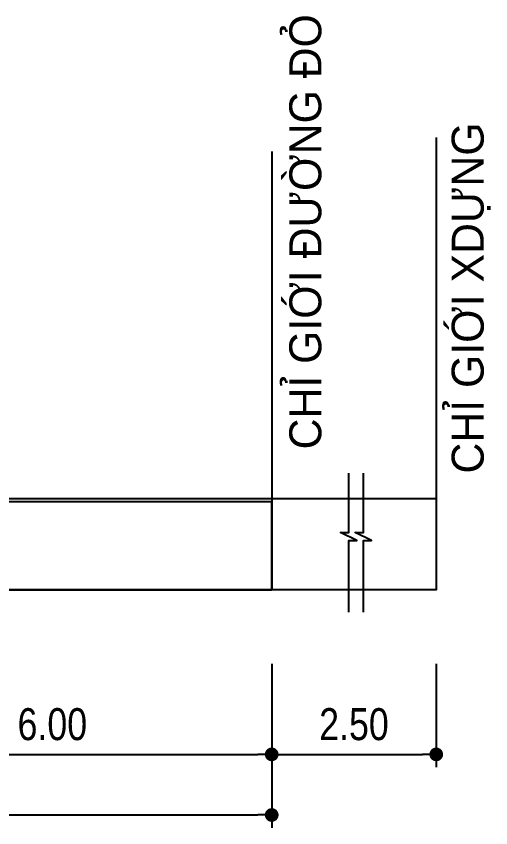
# Model space of a CAD drawing. Header units: metres. Extents: x 563124 to 573994, y 2062953 to 2068466.
# Drawn here: x 572641.18 to 572667.13, y 2065213.02 to 2065257.44 of the extents above; entities that cross this region are included whole.
import ezdxf

# ---------------------------------------------------------------- set-up
doc = ezdxf.new("R2010")
doc.units = ezdxf.units.M
doc.layers.get('0').update_dxf_attribs({"linetype": 'CONTINUOUS'})
doc.layers.get('DEFPOINTS').update_dxf_attribs({"linetype": 'CONTINUOUS'})
doc.layers.add('kt', color=37, linetype='CONTINUOUS', lineweight=25)
doc.layers.add('MATCATDUONG', color=8, linetype='CONTINUOUS')
doc.styles.add('ktcn', font='VHARIAL.ttf', dxfattribs={"width": 0.8})
doc.styles.add('KTEN', font='VHAVAN.ttf')
doc.dimstyles.new('a', dxfattribs={"dimtxt": 1.75, "dimasz": 0.75, "dimexe": 0.7, "dimexo": 0, "dimgap": 0.75, "dimtad": 1, "dimzin": 0, "dimdsep": 46, "dimtxsty": 'ktcn', "dimblk": 'DOT', "dimcen": 0, "dimazin": 0, "dimtfac": 1, "dimtix": 1, "dimtofl": 0, "dimtmove": 0, "dimatfit": 3, "dimfxl": 1, "dimtolj": 1, "dimtzin": 0, "dimarcsym": 0})

# ---------------------------------------------------------------- blocks, each defined once
blk = doc.blocks.new('_Dot')
at = {"color": 0, "linetype": 'ByBlock', "lineweight": -2}
blk.add_line((-0.5, 0), (-1, 0), dxfattribs=at)
at = {"color": 0, "linetype": 'ByBlock', "const_width": 0.5}
blk.add_lwpolyline([(-0.25, 0, 1), (0.25, 0, 1)], format="xyb", close=True, dxfattribs=at)
blk = doc.blocks.new('*D36')
at = {"layer": 'DEFPOINTS', "color": 0, "linetype": 'Continuous'}
for p in [(572631.151, 2065221.99), (572655.151, 2065221.99), (572655.151, 2065217.031)]:
    blk.add_point(p, dxfattribs=at)
at = {"layer": 'MATCATDUONG', "color": 0, "linetype": 'Continuous', "lineweight": -2}
for p, q in [((572631.151, 2065221.99), (572631.151, 2065216.331)), ((572655.151, 2065221.99), (572655.151, 2065216.331)), ((572631.901, 2065217.031), (572654.401, 2065217.031))]:
    blk.add_line(p, q, dxfattribs=at)
at = {"layer": 'MATCATDUONG', "color": 0, "linetype": 'Continuous', "lineweight": -2, "xscale": 0.75, "yscale": 0.75, "zscale": 0.75, "rotation": 180}
blk.add_blockref('_Dot', (572631.151, 2065217.031), dxfattribs=at)
at = {"layer": 'MATCATDUONG', "color": 0, "linetype": 'Continuous', "lineweight": -2, "xscale": 0.75, "yscale": 0.75, "zscale": 0.75}
blk.add_blockref('_Dot', (572655.151, 2065217.031), dxfattribs=at)
at = {"layer": 'MATCATDUONG', "color": 0, "linetype": 'Continuous', "insert": (572643.151, 2065218.675), "char_height": 1.75, "attachment_point": 5, "style": 'ktcn'}
blk.add_mtext('\\A1;6.00', dxfattribs=at)
blk = doc.blocks.new('*D38')
at = {"layer": 'DEFPOINTS', "color": 0, "linetype": 'Continuous'}
for p in [(572655.151, 2065221.99), (572664.151, 2065221.99), (572664.151, 2065217.031)]:
    blk.add_point(p, dxfattribs=at)
at = {"layer": 'MATCATDUONG', "color": 0, "linetype": 'Continuous', "lineweight": -2}
for p, q in [((572655.151, 2065221.99), (572655.151, 2065216.331)), ((572664.151, 2065221.99), (572664.151, 2065216.331)), ((572655.901, 2065217.031), (572663.401, 2065217.031))]:
    blk.add_line(p, q, dxfattribs=at)
at = {"layer": 'MATCATDUONG', "color": 0, "linetype": 'Continuous', "lineweight": -2, "xscale": 0.75, "yscale": 0.75, "zscale": 0.75, "rotation": 180}
blk.add_blockref('_Dot', (572655.151, 2065217.031), dxfattribs=at)
at = {"layer": 'MATCATDUONG', "color": 0, "linetype": 'Continuous', "lineweight": -2, "xscale": 0.75, "yscale": 0.75, "zscale": 0.75}
blk.add_blockref('_Dot', (572664.151, 2065217.031), dxfattribs=at)
at = {"layer": 'MATCATDUONG', "color": 0, "linetype": 'Continuous', "insert": (572659.651, 2065218.675), "char_height": 1.75, "attachment_point": 5, "style": 'ktcn'}
blk.add_mtext('\\A1;2.50', dxfattribs=at)
blk = doc.blocks.new('*D39')
at = {"layer": 'DEFPOINTS', "color": 0, "linetype": 'Continuous'}
for p in [(572559.151, 2065221.99), (572655.151, 2065221.99), (572655.151, 2065213.715)]:
    blk.add_point(p, dxfattribs=at)
at = {"layer": 'MATCATDUONG', "color": 0, "linetype": 'Continuous', "lineweight": -2}
for p, q in [((572559.151, 2065221.99), (572559.151, 2065213.015)), ((572655.151, 2065221.99), (572655.151, 2065213.015)), ((572559.901, 2065213.715), (572654.401, 2065213.715))]:
    blk.add_line(p, q, dxfattribs=at)
at = {"layer": 'MATCATDUONG', "color": 0, "linetype": 'Continuous', "lineweight": -2, "xscale": 0.75, "yscale": 0.75, "zscale": 0.75, "rotation": 180}
blk.add_blockref('_Dot', (572559.151, 2065213.715), dxfattribs=at)
at = {"layer": 'MATCATDUONG', "color": 0, "linetype": 'Continuous', "lineweight": -2, "xscale": 0.75, "yscale": 0.75, "zscale": 0.75}
blk.add_blockref('_Dot', (572655.151, 2065213.715), dxfattribs=at)
at = {"layer": 'MATCATDUONG', "color": 0, "linetype": 'Continuous', "insert": (572607.151, 2065215.359), "char_height": 1.75, "attachment_point": 5, "style": 'ktcn'}
blk.add_mtext('\\A1;24.00', dxfattribs=at)

msp = doc.modelspace()

# ---------------------------------------------------------------- linework, layer by layer
at = {"layer": 'kt', "color": 8, "linetype": 'Continuous', "elevation": 0, "flags": 128}
for points in [[(572659.363, 2065224.82), (572659.363, 2065228.741), (572659.808, 2065228.741), (572658.918, 2065229.186), (572659.363, 2065229.186), (572659.363, 2065232.417)], [(572660.17, 2065224.82), (572660.17, 2065228.741), (572660.615, 2065228.741), (572659.725, 2065229.186), (572660.17, 2065229.186), (572660.17, 2065232.417)]]:
    msp.add_lwpolyline(points, dxfattribs=at)
at = {"layer": 'MATCATDUONG', "color": 40, "linetype": 'Continuous', "extrusion": (3.31378e-12, 1.1371e-08, 1)}
msp.add_line((572664.151, 2065250.8, 0), (572664.151, 2065231.031, 0), dxfattribs=at)
at = {"layer": 'MATCATDUONG', "color": 40, "linetype": 'Continuous', "extrusion": (-3.31378e-12, 1.1371e-08, 1)}
msp.add_line((572655.151, 2065250.024, 0), (572655.151, 2065231.031, 0), dxfattribs=at)
at = {"layer": 'MATCATDUONG', "color": 40, "linetype": 'Continuous', "elevation": 0}
for points in [[(572550.151, 2065231.031), (572559.151, 2065231.031), (572583.151, 2065231.031), (572583.151, 2065230.431), (572607.151, 2065230.822), (572631.151, 2065230.431), (572631.151, 2065231.031), (572655.151, 2065231.031), (572664.151, 2065231.031), (572664.151, 2065229.031), (572664.151, 2065227.031), (572664.151, 2065226.031), (572550.151, 2065226.031)], [(572655.151, 2065230.863), (572631.151, 2065230.863), (572631.151, 2065230.431), (572631.151, 2065229.831), (572607.151, 2065230.222), (572583.151, 2065229.831), (572583.151, 2065230.431), (572583.151, 2065230.863), (572559.151, 2065230.863), (572559.151, 2065226.031), (572655.151, 2065226.031)]]:
    msp.add_lwpolyline(points, close=True, dxfattribs=at)
msp.add_lwpolyline([(572655.151, 2065231.031), (572655.151, 2065226.031)], dxfattribs=at)

# ---------------------------------------------------------------- texts
at = {"layer": 'MATCATDUONG', "color": 7, "linetype": 'Continuous', "extrusion": (-3.31378e-12, 1.1371e-08, 1), "style": 'KTEN'}
for s, p in [('chØ giíi ®\xadêng ®á', (572657.865, 2065233.726, 0.023)), ('chØ giíi xdùng', (572666.747, 2065232.406, 0.024))]:
    msp.add_text(s, height=1.75, rotation=90, dxfattribs=at).set_placement(p)

# ---------------------------------------------------------------- dimensions: what is measured, and where the dimension line sits
at = {"layer": 'MATCATDUONG', "color": 7, "linetype": 'Continuous'}
for base, p1, picture, middle in [((572655.151, 2065213.715, 0), (572559.151, 2065221.99, 0), '*D39', (572607.151, 2065215.359, 0)), ((572655.151, 2065217.031, 0), (572631.151, 2065221.99, 0), '*D36', (572643.151, 2065218.675, 0))]:
    dim = msp.add_linear_dim(base=base, p1=p1, p2=(572655.151, 2065221.99, 0), dimstyle='a', override={"dimlfac": 0.25}, dxfattribs=at)
    dim.commit()
    dim.dimension.update_dxf_attribs({"geometry": picture, "text_midpoint": middle})
dim = msp.add_linear_dim(base=(572664.151, 2065217.031, 0), p1=(572655.151, 2065221.99, 0), p2=(572664.151, 2065221.99, 0), text='2.50', dimstyle='a', override={"dimlfac": 0.25}, dxfattribs=at)
dim.commit()
dim.dimension.update_dxf_attribs({"geometry": '*D38', "text_midpoint": (572659.651, 2065218.675, 0)})

doc.saveas('drawing.dxf')
